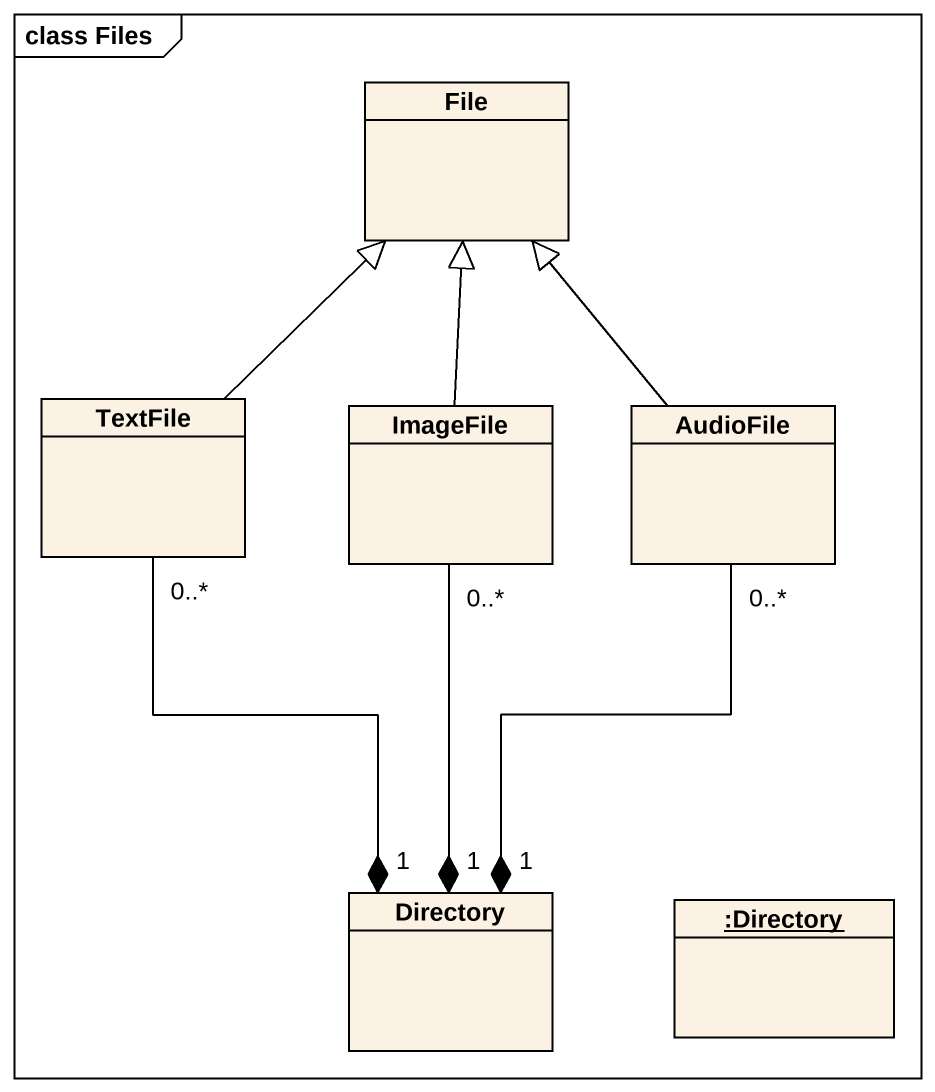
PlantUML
@startuml
mainframe class Files
hide circle
hide empty members
class "File" as File_
class TextFile
class ImageFile
class AudioFile
class Directory
object ":Directory" as Directory_2
TextFile -up-|> File_
TextFile "0..*" --* "1" Directory
ImageFile -up-|> File_
ImageFile "0..*" --* "1" Directory
AudioFile -up-|> File_
AudioFile "0..*" --* "1" Directory
@enduml
